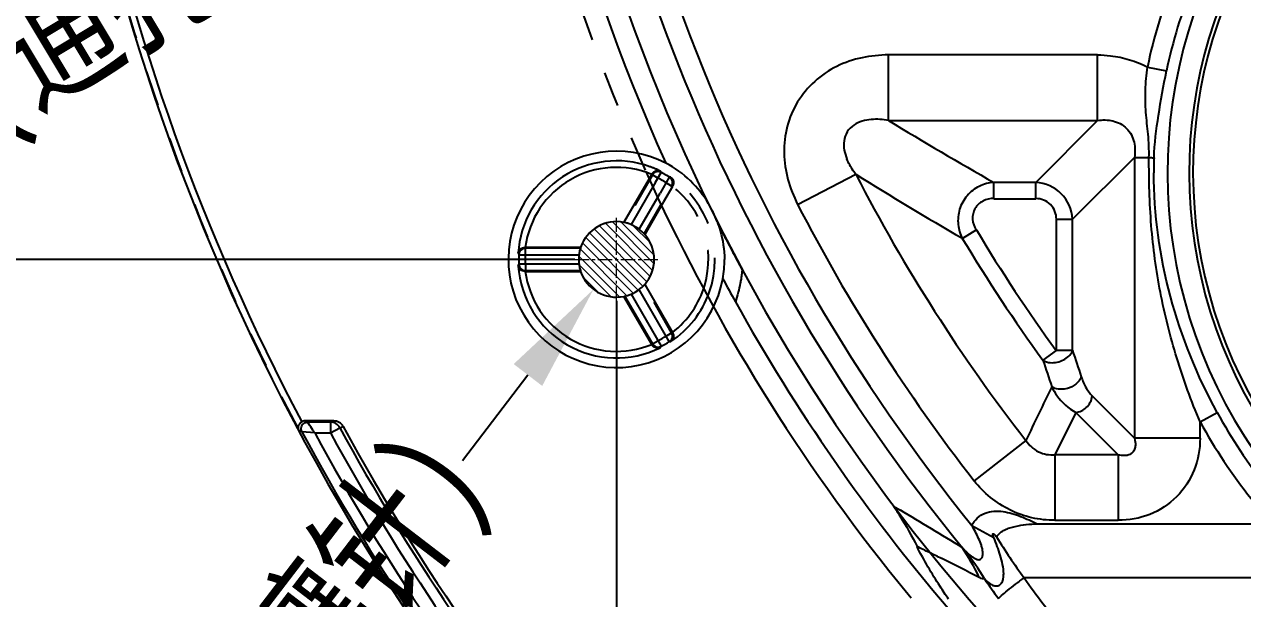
# Model space of a CAD drawing. Header units: millimetres. Extents: x 2141 to 4292, y -4498 to 2648.
# Drawn here: x 3318.3 to 3374.8, y -277.1 to -250.5 of the extents above; entities that cross this region are included whole.
import ezdxf

# ---------------------------------------------------------------- set-up
doc = ezdxf.new("R2010")
doc.units = ezdxf.units.MM
doc.header["$LTSCALE"] = 16.335
doc.header["$PDMODE"] = 3
doc.header["$PDSIZE"] = 0.3125
doc.linetypes.add('CENTER', pattern=[0.6, 0.375, -0.075, 0.075, -0.075])
doc.linetypes.add('HIDDEN', pattern=[0.2, 0.1, -0.1])
doc.layers.get('0').update_dxf_attribs({"linetype": 'CONTINUOUS'})
doc.layers.get('Defpoints').update_dxf_attribs({"linetype": 'CONTINUOUS'})
doc.layers.add('21', color=7, linetype='CONTINUOUS')
doc.layers.add('insert', color=85, linetype='CONTINUOUS', lineweight=20)
doc.styles.get("Standard").update_dxf_attribs({"font": 'txt', "width": 0.8})
doc.dimstyles.get("Standard").update_dxf_attribs({"dimtxt": 0.15625, "dimasz": 0.1875, "dimexe": 0.125, "dimexo": 0.0625, "dimtad": 0, "dimtih": 1, "dimtoh": 1, "dimdsep": 46, "dimtxsty": 'Standard', "dimcen": 0.09, "dimadec": 0, "dimazin": 0, "dimtp": 0.01, "dimtm": 0.01, "dimtfac": 1, "dimtofl": 0, "dimtmove": 0, "dimatfit": 3, "dimfxl": 0, "dimtolj": 1, "dimarcsym": 0})

# ---------------------------------------------------------------- blocks, each defined once
blk = doc.blocks.new('insert_cir_3.5')
at = {"layer": 'insert'}
h = blk.add_hatch(dxfattribs=at)
h.set_pattern_fill('_ANSI31', color=123, scale=0.0875, angle=90, style=0)
h.set_pattern_definition([(135, (-3527.1127, 221.18007), (-0.196443103, -0.196443103), [])])
h.paths.add_polyline_path([(-1.75, 0, 1), (1.75, 0, 1)])
at = {"layer": 'insert', "color": 1, "linetype": 'CENTER', "ltscale": 0.108846}
for p, q in [((0, -1.925), (0, 1.925)), ((-1.925, 0), (1.925, 0))]:
    blk.add_line(p, q, dxfattribs=at)
at = {"layer": 'insert'}
blk.add_circle((0, 0), 1.75, dxfattribs=at)
blk = doc.blocks.new('*D46')
at = {"color": 4, "lineweight": -2}
blk.add_line((3338.614, -270.707), (3341.655, -266.738), dxfattribs=at)
at = {"color": 4}
blk.add_solid([(3340.994, -266.231), (3342.317, -267.245), (3344.696, -262.769)], dxfattribs=at)
at = {"layer": 'Defpoints', "color": 0}
for p in [(3346.825, -259.991), (3344.696, -262.769)]:
    blk.add_point(p, dxfattribs=at)
at = {"color": 6, "insert": (3328.87, -283.426), "char_height": 5, "attachment_point": 5, "rotation": 52.5422}
blk.add_mtext('\\A1;∅3.50(镶针)', dxfattribs=at)
blk = doc.blocks.new('*D68')
at = {"color": 4, "lineweight": -2}
blk.add_line((3343.835, -261.38), (3255.69, -261.38), dxfattribs=at)
at = {"layer": 'Defpoints', "color": 0}
for p in [(3421.161, -226.18), (3255.69, -261.38), (3343.835, -261.38)]:
    blk.add_point(p, dxfattribs=at)
at = {"color": 6, "insert": (3248.024, -261.38), "char_height": 5, "attachment_point": 5}
blk.add_mtext('\\A1;35.20', dxfattribs=at)
blk = doc.blocks.new('*D69')
at = {"color": 4, "lineweight": -2}
blk.add_line((3301.132, -283.18), (3255.69, -283.18), dxfattribs=at)
at = {"layer": 'Defpoints', "color": 0}
for p in [(3421.161, -226.18), (3255.69, -283.18), (3301.132, -283.18)]:
    blk.add_point(p, dxfattribs=at)
at = {"color": 6, "insert": (3248.357, -283.18), "char_height": 5, "attachment_point": 5}
blk.add_mtext('\\A1;57.00', dxfattribs=at)
blk = doc.blocks.new('*D70')
at = {"color": 4, "lineweight": -2}
blk.add_line((3360.454, -307.968), (3255.69, -307.968), dxfattribs=at)
at = {"layer": 'Defpoints', "color": 0}
for p in [(3421.161, -226.18), (3255.69, -307.968), (3360.454, -307.968)]:
    blk.add_point(p, dxfattribs=at)
at = {"color": 6, "insert": (3248.357, -307.968), "char_height": 5, "attachment_point": 5}
blk.add_mtext('\\A1;81.79', dxfattribs=at)
blk = doc.blocks.new('*D71')
at = {"color": 4, "lineweight": -2}
blk.add_line((3334.4, -324.18), (3255.69, -324.18), dxfattribs=at)
at = {"layer": 'Defpoints', "color": 0}
for p in [(3421.161, -226.18), (3255.69, -324.18), (3334.4, -324.18)]:
    blk.add_point(p, dxfattribs=at)
at = {"color": 6, "insert": (3248.357, -324.18), "char_height": 5, "attachment_point": 5}
blk.add_mtext('\\A1;98.00', dxfattribs=at)
blk = doc.blocks.new('*D72')
at = {"color": 4, "lineweight": -2}
blk.add_line((3286.776, -344.18), (3255.69, -344.18), dxfattribs=at)
at = {"layer": 'Defpoints', "color": 0}
for p in [(3421.161, -226.18), (3255.69, -344.18), (3286.776, -344.18)]:
    blk.add_point(p, dxfattribs=at)
at = {"color": 6, "insert": (3247.69, -344.18), "char_height": 5, "attachment_point": 5}
blk.add_mtext('\\A1;118.00', dxfattribs=at)
blk = doc.blocks.new('*D80')
at = {"color": 4, "lineweight": -2}
blk.add_line((3368.154, -315.668), (3368.154, -389.467), dxfattribs=at)
at = {"layer": 'Defpoints', "color": 0}
for p in [(3421.161, -226.18), (3368.154, -315.668), (3368.154, -389.467)]:
    blk.add_point(p, dxfattribs=at)
at = {"color": 6, "insert": (3368.154, -396.467), "char_height": 5, "attachment_point": 5, "rotation": 90}
blk.add_mtext('\\A1;53.01', dxfattribs=at)
blk = doc.blocks.new('*D81')
at = {"color": 4, "lineweight": -2}
blk.add_line((3345.76, -263.305), (3345.76, -389.467), dxfattribs=at)
at = {"layer": 'Defpoints', "color": 0}
for p in [(3421.161, -226.18), (3345.76, -263.305), (3345.76, -389.467)]:
    blk.add_point(p, dxfattribs=at)
at = {"color": 6, "insert": (3345.76, -397.134), "char_height": 5, "attachment_point": 5, "rotation": 90}
blk.add_mtext('\\A1;75.40', dxfattribs=at)
blk = doc.blocks.new('*D82')
at = {"color": 4, "lineweight": -2}
blk.add_line((3292.661, -352.98), (3292.661, -389.467), dxfattribs=at)
at = {"layer": 'Defpoints', "color": 0}
for p in [(3421.161, -226.18), (3292.661, -352.98), (3292.661, -389.467)]:
    blk.add_point(p, dxfattribs=at)
at = {"color": 6, "insert": (3292.661, -398.467), "char_height": 5, "attachment_point": 5, "rotation": 90}
blk.add_mtext('\\A1;128.50', dxfattribs=at)
blk = doc.blocks.new('*D477')
at = {"color": 4, "lineweight": -2}
blk.add_line((3328.724, -246.381), (3363.015, -225.81), dxfattribs=at)
at = {"color": 4}
blk.add_solid([(3362.587, -225.095), (3363.444, -226.524), (3367.303, -223.238)], dxfattribs=at)
at = {"layer": 'Defpoints', "color": 0}
for p in [(3374.163, -219.122), (3367.303, -223.238)]:
    blk.add_point(p, dxfattribs=at)
at = {"color": 6, "insert": (3315.27, -254.452), "char_height": 5, "attachment_point": 5, "rotation": 30.9592}
blk.add_mtext('\\A1;∅8.00(通孔)', dxfattribs=at)

msp = doc.modelspace()

# ---------------------------------------------------------------- linework, layer by layer
at = {"layer": '21', "color": 7, "linetype": 'Continuous'}
for p, q in [((3358.382, -254.94), (3358.382, -251.899)), ((3368.078, -251.899), (3358.382, -251.899)), ((3368.078, -254.94), (3368.078, -251.899)), ((3370.388, -252.464), (3371.271, -252.647)), ((3358.382, -254.94), (3368.078, -254.94)), ((3365.205, -257.813), (3368.078, -254.94)), ((3369.788, -256.65), (3366.915, -259.523)), ((3369.788, -256.65), (3369.788, -269.673)), ((3369.788, -256.65), (3370.458, -256.65)), ((3346.109, -259.665), (3347.395, -257.439)), ((3354.159, -258.828), (3356.861, -257.434)), ((3347.573, -257.807), (3346.441, -259.768)), ((3363.269, -258.573), (3363.269, -257.813)), ((3365.205, -257.813), (3363.269, -257.813)), ((3365.205, -258.573), (3365.205, -257.813)), ((3346.816, -259.984), (3347.782, -258.311)), ((3347.946, -258.706), (3347.071, -260.22)), ((3363.269, -258.573), (3365.205, -258.573)), ((3366.155, -259.523), (3366.155, -265.6)), ((3366.155, -259.523), (3366.915, -259.523)), ((3366.915, -265.599), (3366.915, -259.523)), ((3362.454, -260.012), (3361.803, -260.404)), ((3344.101, -260.825), (3341.526, -260.825)), ((3341.535, -261.164), (3341.535, -260.863)), ((3344.024, -260.863), (3341.535, -260.863)), ((3341.202, -261.092), (3341.234, -261.148)), ((3341.233, -261.164), (3344.024, -261.164)), ((3344.024, -261.596), (3341.233, -261.596)), ((3341.535, -261.596), (3341.535, -261.898)), ((3341.234, -261.612), (3341.202, -261.668)), ((3341.526, -261.935), (3344.101, -261.935)), ((3341.535, -261.898), (3344.024, -261.898)), ((3347.071, -262.54), (3348.356, -264.766)), ((3347.395, -265.321), (3346.109, -263.095)), ((3346.181, -263.143), (3347.425, -265.298)), ((3346.441, -262.992), (3347.837, -265.409)), ((3348.212, -265.193), (3346.816, -262.776)), ((3348.061, -264.932), (3348.321, -264.781)), ((3347.425, -265.298), (3347.686, -265.148)), ((3347.79, -265.472), (3347.823, -265.416)), ((3348.224, -265.184), (3348.289, -265.184)), ((3366.155, -265.6), (3365.54, -266.048)), ((3366.915, -265.6), (3366.155, -265.6)), ((3367.826, -267.711), (3369.788, -269.673)), ((3332.649, -268.867), (3331.313, -268.867)), ((3332.492, -268.922), (3331.435, -268.922)), ((3332.492, -268.922), (3332.649, -268.867)), ((3332.492, -268.922), (3332.492, -269.422)), ((3367.066, -268.471), (3366.099, -270.433)), ((3369.028, -270.433), (3367.066, -268.471)), ((3372.829, -268.905), (3373.62, -268.473)), ((3372.829, -269.673), (3372.829, -268.905)), ((3331.169, -269.365), (3331.036, -269.306)), ((3331.767, -269.422), (3331.17, -269.366)), ((3331.767, -269.422), (3332.492, -269.422)), ((3332.492, -269.422), (3332.931, -269.183)), ((3332.931, -269.183), (3333.088, -269.128)), ((3364.75, -269.773), (3362.35, -271.641)), ((3372.829, -269.673), (3369.788, -269.673)), ((3366.099, -270.433), (3366.099, -273.474)), ((3369.028, -270.433), (3366.099, -270.433)), ((3369.028, -270.433), (3369.028, -273.474)), ((3358.615, -272.822), (3358.929, -273.008)), ((3366.099, -273.474), (3369.028, -273.474)), ((3362.241, -273.708), (3363.262, -274.273)), ((3365.276, -273.644), (3375.912, -273.644)), ((3375.912, -276.136), (3364.667, -276.136))]:
    msp.add_line(p, q, dxfattribs=at)
at = {"layer": '21', "color": 8, "linetype": 'HIDDEN'}
for p, q in [((3347.425, -257.462), (3346.148, -259.674)), ((3347.686, -257.612), (3347.425, -257.462)), ((3347.573, -257.807), (3347.837, -257.351)), ((3348.212, -257.568), (3347.782, -258.311)), ((3347.823, -257.344), (3347.79, -257.288)), ((3348.289, -257.576), (3348.224, -257.576)), ((3347.044, -260.191), (3348.321, -257.979)), ((3348.356, -257.994), (3347.946, -258.706)), ((3348.321, -257.979), (3348.061, -257.829)), ((3344.089, -260.863), (3344.024, -260.863)), ((3344.024, -261.898), (3344.089, -261.898)), ((3348.321, -264.781), (3347.044, -262.569)), ((3346.148, -263.087), (3346.181, -263.143)), ((3331.313, -268.867), (3331.435, -268.922))]:
    msp.add_line(p, q, dxfattribs=at)
for centre, radius, start, end in [((3427.165, -221.18), 87.821, 218.45894, 155.70987), ((3427.165, -221.18), 87.821, 184.00023, 204.28941), ((3421.135, -221.18), 102.147, 194.29903, 208.10835), ((3345.76, -261.38), 4.568, 63.6157, 70.1293), ((3347.686, -257.613), 0.302, 90.1458, 149.8831), ((3345.76, -261.38), 4.231, 57.0687, 62.9313), ((3345.76, -261.38), 4.533, 57.0687, 62.9313), ((3348.06, -257.829), 0.302, 359.9878, 56.9469), ((3345.76, -261.38), 4.568, 340.4108, 56.3843), ((3345.76, -261.38), 4.266, 343.8256, 52.5231), ((3345.76, -261.38), 1.75, 77.1995, 78.4961), ((3345.76, -261.38), 1.75, 41.5039, 42.8005), ((3345.76, -261.38), 1.75, 161.5039, 162.8005), ((3345.76, -261.38), 1.75, 197.1995, 198.4961), ((3345.76, -261.38), 1.75, 317.1995, 318.4961), ((3345.76, -261.38), 1.75, 281.5039, 282.8005), ((3277.056, -445.289), 189.563, 63.76825, 64.15263)]:
    msp.add_arc(centre, radius, start, end, dxfattribs=at)
at = {"layer": '21', "color": 7, "linetype": 'Continuous'}
for centre, radius, start, end in [((3427.165, -221.18), 85.811, 91.12889, 269.34896), ((3427.165, -221.18), 84.503, 184.02219, 219.32603), ((3427.165, -221.18), 83.513, 184.03431, 218.97499), ((3427.165, -221.18), 86.816, 183.99496, 204.30865), ((3394, -257.36), 22.684, 65, 270.0003), ((3394, -257.36), 21.679, 65, 270), ((3394, -257.36), 21.5, 65, 270), ((3421.135, -221.18), 101.845, 191.5101, 207.94442), ((3421.135, -221.18), 102.168, 191.76869, 231.29833), ((3394, -257.36), 24.115, 157.9046, 168.2846), ((3394, -257.36), 23.213, 157.9267, 168.285), ((3449.153, -106.117), 174.321, 238.61976, 240.48323), ((3345.76, -261.38), 5.014, 62.8707, 349.698), ((3345.76, -261.38), 4.568, 70.1293, 176.3843), ((3391.892, -257.358), 21.211, 178.1604, 180.0062), ((3345.76, -261.38), 4.266, 67.4766, 172.523), ((3427.165, -221.18), 87.821, 204.28941, 218.45894), ((3427.165, -221.18), 79.102, 207.27922, 217.90225), ((3452.313, -104.179), 180.55, 238.08415, 239.91361), ((3365.123, -259.605), 1.794, 2.5946, 87.4056), ((3344.816, -261.846), 6.035, 21.5537, 30.4916), ((3427.165, -221.18), 82.142, 207.2792, 217.90223), ((3345.76, -261.38), 1.75, 78.4961, 161.5039), ((3345.76, -261.38), 1.75, 42.8005, 77.1995), ((3429.615, -219.946), 88.573, 206.61709, 207.06133), ((3345.76, -261.38), 1.75, 318.4961, 41.5039), ((3427.165, -221.18), 76.229, 210.96751, 216.05745), ((3427.165, -221.18), 75.468, 210.96749, 216.05745), ((3341.535, -261.164), 0.302, 90.0834, 176.9398), ((3345.76, -261.38), 1.75, 162.8005, 197.1995), ((3345.76, -261.38), 4.533, 177.0687, 182.9313), ((3345.76, -261.38), 4.231, 177.0687, 182.9313), ((3345.931, -261.417), 4.84, 349.7712, 0.4423), ((3345.76, -261.38), 4.568, 183.6157, 296.3843), ((3341.535, -261.596), 0.302, 183.0735, 269.8872), ((3345.76, -261.38), 4.266, 187.4767, 292.5231), ((3345.76, -261.38), 1.75, 198.4961, 281.5039), ((3345.76, -261.38), 1.75, 282.8005, 317.1995), ((3345.76, -261.38), 4.266, 307.4766, 343.8256), ((3426.988, -221.271), 86.616, 208.25681, 209.05872), ((3345.76, -261.38), 4.568, 303.6157, 340.4108), ((3427.165, -221.18), 86.815, 209.054, 220.48696), ((3345.76, -261.38), 4.231, 297.0687, 302.9313), ((3348.06, -264.932), 0.302, 303.0563, 0.0346), ((3347.686, -265.147), 0.302, 210.118, 269.9212), ((3345.76, -261.38), 4.533, 297.0687, 302.9313), ((3517.44, -216.113), 159.897, 198.19744, 198.66392), ((3471.202, -231.936), 109.585, 197.88938, 198.56479), ((3694.428, -427.379), 365.414, 154.01588, 154.44949), ((3332.492, -269.422), 0.5, 28.503, 89.9355), ((3332.649, -269.367), 0.5, 28.5834, 90.0298), ((3394, -257.36), 24.115, 208.6027, 228.9571), ((3394, -257.36), 23.213, 208.603, 228.9566), ((3421.135, -221.18), 102.057, 208.17339, 231.28811), ((3421.135, -221.18), 101.558, 208.36053, 231.24168), ((3421.135, -221.18), 100.92, 208.55606, 231.18179), ((3421.135, -221.18), 100.421, 208.55606, 231.13434), ((3421.135, -221.18), 100.256, 208.5715, 221.48229), ((3219.393, -508.481), 273.711, 58.64916, 59.34992), ((3387.846, -259.071), 28.784, 211.8054, 216.3622), ((3351.907, -281.279), 11.862, 25.7718, 33.499), ((3349.969, -284.076), 15.089, 31.5021, 37.4472), ((3291.304, -416.447), 157.393, 63.06944, 63.77977), ((3388.009, -259.125), 30.414, 214.1356, 216.2377), ((3393.348, -256.091), 34.992, 214.9502, 219.8863)]:
    msp.add_arc(centre, radius, start, end, dxfattribs=at)
for points, knots in [([(3358.382, -251.899), (3357.969, -251.91), (3357.142, -251.985), (3355.956, -252.385), (3354.917, -253.087), (3354.111, -254.048), (3353.62, -255.205), (3353.483, -256.451), (3353.668, -257.686), (3353.974, -258.459), (3354.159, -258.828)], [0, 0, 0, 0, 0.125084, 0.250028, 0.375072, 0.500091, 0.62506, 0.750052, 0.875023, 1, 1, 1, 1]), ([(3368.078, -251.899), (3368.277, -251.901), (3368.777, -251.933), (3369.563, -252.1), (3370.123, -252.323), (3370.388, -252.464)], [0, 0, 0, 0, 0.250134, 0.625081, 1, 1, 1, 1]), ([(3370.458, -256.65), (3370.47, -256.293), (3370.432, -255.594), (3370.302, -254.562), (3370.278, -253.519), (3370.339, -252.819), (3370.388, -252.464)], [0, 0, 0, 0, 0.255376, 0.499058, 0.743589, 1, 1, 1, 1]), ([(3370.692, -256.677), (3370.714, -256.016), (3370.889, -254.665), (3371.129, -253.329), (3371.271, -252.647)], [0, 0, 0, 0, 0.48685, 1, 1, 1, 1]), ([(3358.381, -254.94), (3358.115, -254.894), (3357.702, -254.861), (3357.155, -254.955), (3356.756, -255.132), (3356.435, -255.452), (3356.289, -255.881), (3356.31, -256.318), (3356.394, -256.59), (3356.445, -256.719)], [0, 0, 0, 0, 0.238452, 0.361357, 0.488195, 0.619078, 0.750076, 0.876981, 1, 1, 1, 1]), ([(3368.078, -254.94), (3368.309, -254.907), (3368.675, -254.908), (3369.131, -255.073), (3369.434, -255.296), (3369.656, -255.599), (3369.82, -256.054), (3369.821, -256.42), (3369.788, -256.65)], [0, 0, 0, 0, 0.243644, 0.370968, 0.500263, 0.629998, 0.756753, 1, 1, 1, 1]), ([(3350.016, -258.784), (3349.791, -258.402), (3349.219, -257.673), (3348.465, -257.132), (3348.047, -256.918)], [0, 0, 0, 0, 0.486025, 1, 1, 1, 1]), ([(3356.861, -257.435), (3356.82, -257.38), (3356.659, -257.155), (3356.523, -256.912), (3356.445, -256.719)], [0, 0, 0, 0, 0.248041, 1, 1, 1, 1]), ([(3372.829, -268.905), (3372.419, -267.938), (3371.702, -265.967), (3371.06, -263.426), (3370.718, -261.364), (3370.498, -259.278), (3370.455, -257.702), (3370.458, -256.65)], [0, 0, 0, 0, 0.250495, 0.499693, 0.624193, 0.749129, 1, 1, 1, 1]), ([(3370.458, -256.65), (3370.513, -256.654), (3370.584, -256.659), (3370.662, -256.67), (3370.685, -256.674), (3370.692, -256.677)], [0, 0, 0, 0, 0.702252, 0.901375, 1, 1, 1, 1]), ([(3373.62, -268.473), (3372.696, -266.777), (3371.219, -263.166), (3370.682, -259.29), (3370.681, -257.36)], [0, 0, 0, 0, 0.5002, 1, 1, 1, 1]), ([(3363.27, -257.813), (3363.035, -257.828), (3362.564, -257.951), (3361.985, -258.398), (3361.631, -259.04), (3361.585, -259.529), (3361.611, -259.765)], [0, 0, 0, 0, 0.247988, 0.498311, 0.749815, 1, 1, 1, 1]), ([(3363.269, -258.558), (3363.094, -258.558), (3362.742, -258.629), (3362.339, -258.997), (3362.231, -259.531), (3362.351, -259.87), (3362.441, -260.02)], [0, 0, 0, 0, 0.254101, 0.500003, 0.745912, 1, 1, 1, 1]), ([(3366.166, -259.523), (3366.166, -259.277), (3365.972, -258.756), (3365.451, -258.562), (3365.205, -258.562)], [0, 0, 0, 0, 0.499994, 1, 1, 1, 1]), ([(3350.429, -259.629), (3350.482, -259.766), (3350.676, -260.33), (3350.766, -260.93), (3350.77, -261.38)], [0, 0, 0, 0, 0.245603, 1, 1, 1, 1]), ([(3350.739, -260.242), (3350.877, -260.513), (3351.156, -261.056), (3351.446, -261.592), (3351.59, -261.861)], [0, 0, 0, 0, 0.50005, 1, 1, 1, 1]), ([(3341.202, -261.092), (3341.209, -261.025), (3341.282, -260.877), (3341.443, -260.822), (3341.526, -260.825)], [0, 0, 0, 0, 0.449633, 1, 1, 1, 1]), ([(3341.526, -261.935), (3341.443, -261.939), (3341.282, -261.883), (3341.209, -261.735), (3341.202, -261.668)], [0, 0, 0, 0, 0.55218, 1, 1, 1, 1]), ([(3341.526, -261.935), (3341.522, -261.927), (3341.523, -261.911), (3341.532, -261.9), (3341.535, -261.898)], [0, 0, 0, 0, 0.70286, 1, 1, 1, 1]), ([(3351.587, -261.849), (3351.59, -261.887), (3351.581, -261.975), (3351.561, -262.121), (3351.537, -262.297), (3351.492, -262.564), (3351.409, -262.915), (3351.32, -263.196), (3351.275, -263.34)], [0, 0, 0, 0, 0.073123, 0.172332, 0.291136, 0.421877, 0.703116, 1, 1, 1, 1]), ([(3348.409, -264.932), (3348.41, -264.982), (3348.391, -265.081), (3348.326, -265.157), (3348.289, -265.184)], [0, 0, 0, 0, 0.522107, 1, 1, 1, 1]), ([(3348.359, -264.77), (3348.353, -264.777), (3348.339, -264.785), (3348.325, -264.782), (3348.321, -264.781)], [0, 0, 0, 0, 0.702728, 1, 1, 1, 1]), ([(3348.358, -264.77), (3348.366, -264.782), (3348.394, -264.833), (3348.407, -264.89), (3348.409, -264.932)], [0, 0, 0, 0, 0.25971, 1, 1, 1, 1]), ([(3347.397, -265.325), (3347.406, -265.324), (3347.42, -265.315), (3347.424, -265.302), (3347.425, -265.298)], [0, 0, 0, 0, 0.702463, 1, 1, 1, 1]), ([(3347.66, -265.496), (3347.61, -265.494), (3347.502, -265.461), (3347.424, -265.377), (3347.397, -265.325)], [0, 0, 0, 0, 0.46148, 1, 1, 1, 1]), ([(3365.54, -266.048), (3365.568, -266.068), (3365.699, -266.143), (3365.854, -266.169), (3365.97, -266.169)], [0, 0, 0, 0, 0.227735, 1, 1, 1, 1]), ([(3365.97, -266.169), (3366.072, -266.17), (3366.28, -266.138), (3366.562, -266.018), (3366.79, -265.839), (3366.887, -265.68), (3366.915, -265.6)], [0, 0, 0, 0, 0.264632, 0.532697, 0.782725, 1, 1, 1, 1]), ([(3367.319, -266.826), (3367.235, -267.092), (3366.848, -267.35), (3366.476, -267.402), (3366.376, -267.402)], [0, 0, 0, 0, 0.737791, 1, 1, 1, 1]), ([(3367.319, -266.826), (3367.382, -267.009), (3367.513, -267.329), (3367.723, -267.604), (3367.826, -267.711)], [0, 0, 0, 0, 0.566477, 1, 1, 1, 1]), ([(3365.952, -267.283), (3366.021, -267.424), (3366.3, -267.895), (3366.718, -268.293), (3367.066, -268.471)], [0, 0, 0, 0, 0.286388, 1, 1, 1, 1]), ([(3366.376, -267.402), (3366.337, -267.402), (3366.189, -267.393), (3366.04, -267.346), (3365.952, -267.283)], [0, 0, 0, 0, 0.266995, 1, 1, 1, 1]), ([(3367.066, -268.471), (3367.243, -268.452), (3367.612, -268.281), (3367.805, -267.911), (3367.826, -267.711)], [0, 0, 0, 0, 0.469487, 1, 1, 1, 1]), ([(3331.036, -269.306), (3331.006, -269.246), (3330.988, -269.082), (3331.092, -268.947), (3331.165, -268.906)], [0, 0, 0, 0, 0.446602, 1, 1, 1, 1]), ([(3331.478, -268.986), (3331.468, -268.971), (3331.452, -268.951), (3331.441, -268.926), (3331.434, -268.922)], [0, 0, 0, 0, 0.712023, 1, 1, 1, 1]), ([(3331.17, -269.365), (3331.134, -269.299), (3331.115, -269.133), (3331.219, -269.002), (3331.284, -268.964)], [0, 0, 0, 0, 0.500504, 1, 1, 1, 1]), ([(3331.767, -269.422), (3331.738, -269.381), (3331.641, -269.236), (3331.547, -269.09), (3331.478, -268.986)], [0, 0, 0, 0, 0.285891, 1, 1, 1, 1]), ([(3364.75, -269.773), (3364.891, -269.992), (3365.295, -270.369), (3365.84, -270.455), (3366.099, -270.433)], [0, 0, 0, 0, 0.500007, 1, 1, 1, 1]), ([(3372.829, -269.673), (3372.829, -270.17), (3372.648, -271.175), (3371.814, -272.459), (3370.529, -273.293), (3369.525, -273.474), (3369.028, -273.474)], [0, 0, 0, 0, 0.250179, 0.500038, 0.749877, 1, 1, 1, 1]), ([(3369.788, -269.673), (3369.817, -269.777), (3369.844, -269.948), (3369.804, -270.181), (3369.702, -270.348), (3369.535, -270.451), (3369.302, -270.489), (3369.132, -270.462), (3369.028, -270.433)], [0, 0, 0, 0, 0.232803, 0.361265, 0.500163, 0.63952, 0.767618, 1, 1, 1, 1]), ([(3366.099, -273.474), (3365.74, -273.474), (3365.018, -273.395), (3363.659, -272.914), (3362.789, -272.205), (3362.35, -271.641)], [0, 0, 0, 0, 0.250634, 0.501352, 1, 1, 1, 1]), ([(3358.615, -272.822), (3358.715, -272.97), (3359.109, -273.574), (3359.459, -274.206), (3359.701, -274.69)], [0, 0, 0, 0, 0.248529, 1, 1, 1, 1]), ([(3362.241, -273.708), (3362.309, -273.584), (3362.479, -273.351), (3362.845, -273.117), (3363.267, -273.029), (3363.693, -273.057), (3364.107, -273.151), (3364.642, -273.333), (3365.025, -273.516), (3365.276, -273.644)], [0, 0, 0, 0, 0.125148, 0.250267, 0.375315, 0.500544, 0.625445, 0.750332, 1, 1, 1, 1]), ([(3361.949, -274.902), (3361.985, -274.937), (3362.06, -275.006), (3362.177, -275.101), (3362.298, -275.188), (3362.404, -275.251), (3362.492, -275.288), (3362.558, -275.304), (3362.625, -275.293), (3362.672, -275.246), (3362.72, -275.197), (3362.754, -275.098), (3362.755, -274.962), (3362.734, -274.797), (3362.673, -274.577), (3362.56, -274.315), (3362.409, -274.007), (3362.298, -273.807), (3362.241, -273.708)], [0, 0, 0, 0, 0.060108, 0.11964, 0.178707, 0.236675, 0.264781, 0.291348, 0.315949, 0.340849, 0.36786, 0.397174, 0.460873, 0.527175, 0.594301, 0.729374, 0.864667, 1, 1, 1, 1]), ([(3363.384, -274.241), (3363.434, -274.172), (3363.551, -274.045), (3363.769, -273.905), (3364.011, -273.816), (3364.342, -273.732), (3364.763, -273.651), (3365.105, -273.644), (3365.276, -273.644)], [0, 0, 0, 0, 0.124834, 0.249733, 0.374803, 0.499861, 0.749924, 1, 1, 1, 1]), ([(3362.835, -276.192), (3362.913, -276.275), (3363.037, -276.389), (3363.227, -276.495), (3363.378, -276.527), (3363.534, -276.484), (3363.657, -276.352), (3363.709, -276.162), (3363.73, -275.88), (3363.681, -275.518), (3363.566, -275.095), (3363.424, -274.68), (3363.317, -274.408), (3363.262, -274.273)], [0, 0, 0, 0, 0.10933, 0.159994, 0.206887, 0.254449, 0.307957, 0.37155, 0.439785, 0.579153, 0.719507, 0.859815, 1, 1, 1, 1]), ([(3363.262, -274.273), (3363.257, -274.257), (3363.245, -274.226), (3363.23, -274.188), (3363.218, -274.155), (3363.216, -274.131), (3363.216, -274.101), (3363.246, -274.098), (3363.267, -274.111), (3363.295, -274.132), (3363.328, -274.18), (3363.362, -274.216), (3363.384, -274.241)], [0, 0, 0, 0, 0.124441, 0.248521, 0.30902, 0.378437, 0.44206, 0.494304, 0.565167, 0.627565, 0.751052, 1, 1, 1, 1]), ([(3361.164, -277.132), (3361.029, -276.935), (3360.503, -276.146), (3360.018, -275.327), (3359.701, -274.69)], [0, 0, 0, 0, 0.251083, 1, 1, 1, 1]), ([(3361.949, -274.902), (3361.936, -274.889), (3361.884, -274.833), (3361.835, -274.776), (3361.798, -274.732)], [0, 0, 0, 0, 0.243882, 1, 1, 1, 1]), ([(3362.835, -276.192), (3362.817, -276.193), (3362.731, -276.188), (3362.65, -276.152), (3362.589, -276.122)], [0, 0, 0, 0, 0.204494, 1, 1, 1, 1]), ([(3363.478, -277.104), (3363.519, -277.051), (3363.66, -276.926), (3363.921, -276.703), (3364.272, -276.43), (3364.532, -276.235), (3364.667, -276.136)], [0, 0, 0, 0, 0.13121, 0.364921, 0.674073, 1, 1, 1, 1])]:
    msp.add_open_spline(points, degree=3, knots=knots, dxfattribs=at)
at = {"layer": '21', "color": 8, "linetype": 'HIDDEN'}
for points, knots in [([(3347.397, -257.435), (3347.424, -257.383), (3347.502, -257.299), (3347.61, -257.266), (3347.66, -257.264)], [0, 0, 0, 0, 0.538667, 1, 1, 1, 1]), ([(3347.397, -257.435), (3347.406, -257.436), (3347.42, -257.445), (3347.424, -257.458), (3347.425, -257.462)], [0, 0, 0, 0, 0.702776, 1, 1, 1, 1]), ([(3348.289, -257.576), (3348.326, -257.603), (3348.39, -257.679), (3348.41, -257.777), (3348.409, -257.828)], [0, 0, 0, 0, 0.473449, 1, 1, 1, 1]), ([(3348.359, -257.99), (3348.353, -257.983), (3348.339, -257.975), (3348.325, -257.978), (3348.321, -257.979)], [0, 0, 0, 0, 0.702462, 1, 1, 1, 1]), ([(3348.409, -257.828), (3348.408, -257.842), (3348.403, -257.898), (3348.382, -257.954), (3348.358, -257.99)], [0, 0, 0, 0, 0.241923, 1, 1, 1, 1])]:
    msp.add_open_spline(points, degree=3, knots=knots, dxfattribs=at)
for points in [[(3347.66, -257.264), (3347.704, -257.262), (3347.75, -257.27), (3347.79, -257.288)], [(3347.823, -257.344), (3347.781, -257.323), (3347.733, -257.311), (3347.686, -257.311)], [(3348.321, -257.979), (3348.347, -257.934), (3348.362, -257.881), (3348.362, -257.829)]]:
    msp.add_open_spline(points, degree=3, dxfattribs=at)
at = {"layer": '21', "color": 7, "linetype": 'Continuous'}
for points in [[(3361.611, -259.765), (3361.635, -259.986), (3361.702, -260.206), (3361.803, -260.403)], [(3341.526, -260.825), (3341.519, -260.836), (3341.527, -260.852), (3341.535, -260.863)], [(3348.362, -264.931), (3348.362, -264.879), (3348.347, -264.826), (3348.321, -264.781)], [(3347.79, -265.472), (3347.75, -265.49), (3347.704, -265.498), (3347.66, -265.496)], [(3347.686, -265.449), (3347.733, -265.449), (3347.781, -265.437), (3347.823, -265.416)], [(3331.313, -268.867), (3331.262, -268.867), (3331.209, -268.881), (3331.165, -268.906)], [(3331.284, -268.964), (3331.329, -268.937), (3331.383, -268.922), (3331.435, -268.922)]]:
    msp.add_open_spline(points, degree=3, dxfattribs=at)

# ---------------------------------------------------------------- block references
at = {"layer": 'insert'}
msp.add_blockref('insert_cir_3.5', (3345.76, -261.38), dxfattribs=at)

# ---------------------------------------------------------------- dimensions: what is measured, and where the dimension line sits
dim = msp.add_diameter_dim_2p(p1=(3374.163, -219.122), p2=(3367.303, -223.238), text='<>(通孔)', dimstyle='Standard', override={"dimtxt": 5, "dimasz": 5, "dimexe": 0, "dimexo": 0, "dimgap": 0, "dimtih": 0, "dimtoh": 0, "dimzin": 0, "dimcen": 0, "dimclrd": 4, "dimclre": 4, "dimclrt": 6, "dimadec": 2, "dimtp": 0, "dimtm": 0, "dimtzin": 0})
dim.commit()
dim.dimension.update_dxf_attribs({"geometry": '*D477', "text_midpoint": (3315.27, -254.452), "dimtype": 163})
for feature_location, offset, dtype, picture, middle in [((3286.776, -344.18), (-31.086, 0), 0, '*D72', (3247.69, -344.18)), ((3343.835, -261.38), (-88.145, 0), 0, '*D68', (3248.024, -261.38)), ((3301.132, -283.18), (-45.442, 0), 0, '*D69', (3248.357, -283.18)), ((3360.454, -307.968), (-104.764, 0), 0, '*D70', (3248.357, -307.968)), ((3334.4, -324.18), (-78.709, 0), 0, '*D71', (3248.357, -324.18)), ((3292.661, -352.98), (0, -36.487), 1, '*D82', (3292.661, -398.467)), ((3345.76, -263.305), (0, -126.162), 1, '*D81', (3345.76, -397.134)), ((3368.154, -315.668), (0, -73.799), 1, '*D80', (3368.154, -396.467))]:
    dim = msp.add_ordinate_dim(feature_location=feature_location, offset=offset, dtype=dtype, origin=(3421.161, -226.18), dimstyle='Standard', override={"dimtxt": 5, "dimasz": 5, "dimexe": 0, "dimexo": 0, "dimgap": 0, "dimtih": 0, "dimtoh": 0, "dimzin": 0, "dimcen": 0, "dimclrd": 4, "dimclre": 4, "dimclrt": 6, "dimadec": 2, "dimtp": 0, "dimtm": 0, "dimtzin": 0})
    dim.commit()
    dim.dimension.update_dxf_attribs({"geometry": picture, "text_midpoint": middle})
dim = msp.add_diameter_dim_2p(p1=(3346.825, -259.991), p2=(3344.696, -262.769), text='<>(镶针)', dimstyle='Standard', override={"dimtxt": 5, "dimasz": 5, "dimexe": 0, "dimexo": 0, "dimgap": 0, "dimtih": 0, "dimtoh": 0, "dimzin": 0, "dimcen": 0, "dimclrd": 4, "dimclre": 4, "dimclrt": 6, "dimadec": 2, "dimtp": 0, "dimtm": 0, "dimtzin": 0})
dim.commit()
dim.dimension.update_dxf_attribs({"geometry": '*D46', "text_midpoint": (3328.87, -283.426)})

doc.saveas('drawing.dxf')
